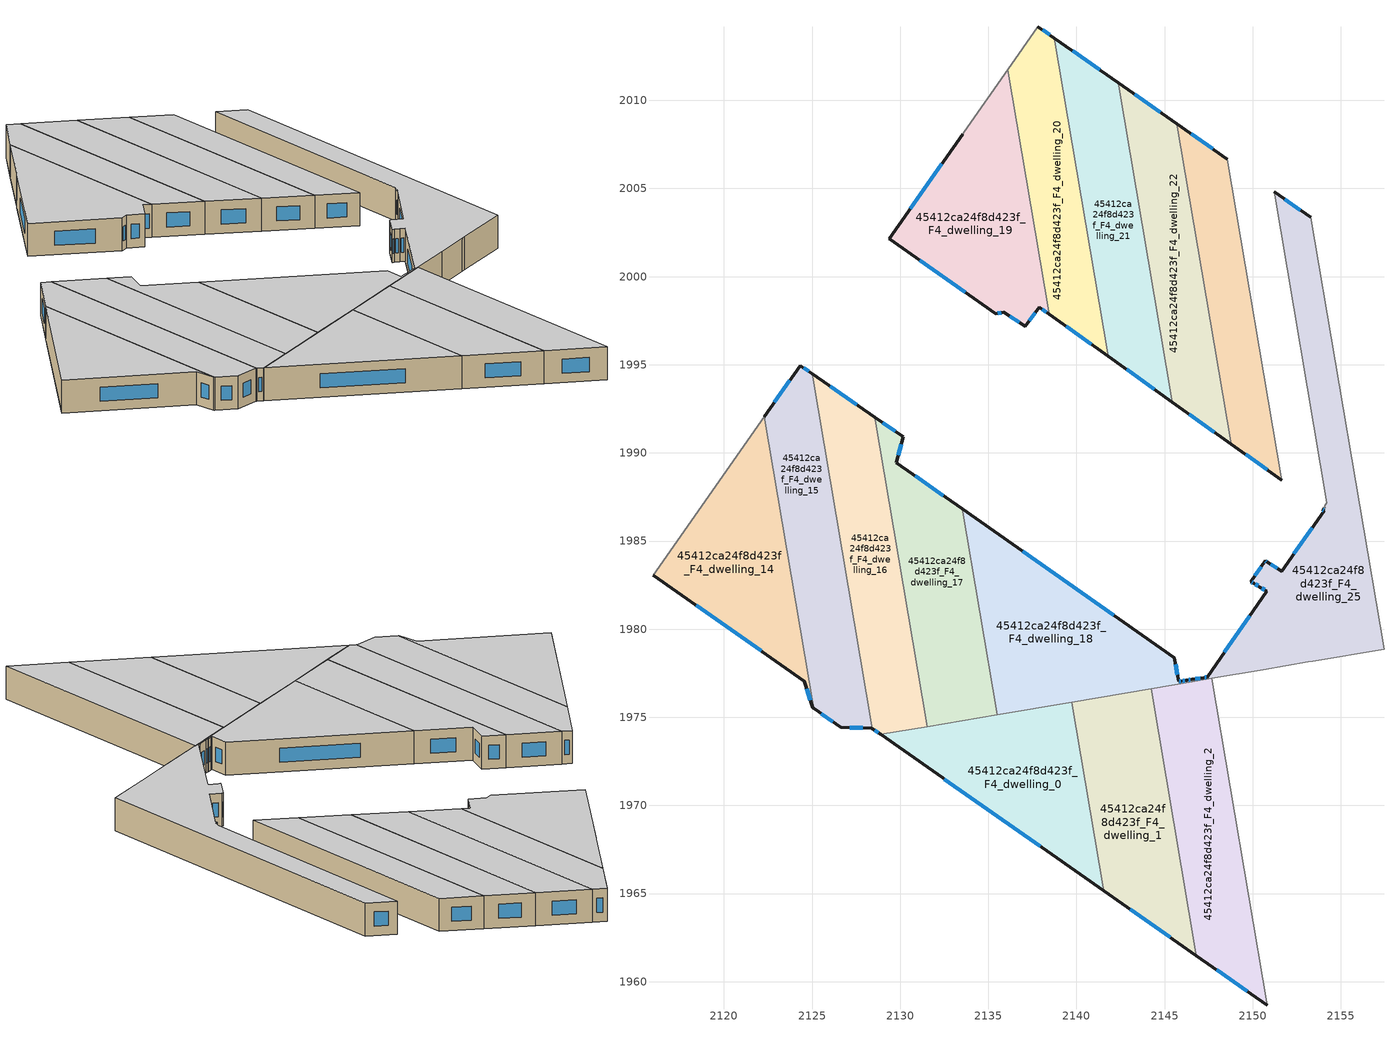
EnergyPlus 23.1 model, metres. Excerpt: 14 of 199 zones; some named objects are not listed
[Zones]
45412ca24f8d423f_F4_dwelling_0
 floor to 45412ca24f8d423f_F3_dwelling_0 (EU_floor_Construction): 2139.74,1975.87 2141.56,1965.15 2128.89,1974.02 z12
 wall outside (EU_wall_Construction): 2128.89,1974.02 2141.56,1965.15 z12:15
 wall to 45412ca24f8d423f_F4_dwelling_1 (EU_wall_Construction): 2141.56,1965.15 2139.74,1975.87 z12:15
 wall to 45412ca24f8d423f_F4_dwelling_18 (EU_wall_Construction): 2139.74,1975.87 2135.5,1975.15 z12:15
 wall to 45412ca24f8d423f_F4_dwelling_16 (EU_wall_Construction): 2131.55,1974.47 2128.89,1974.02 z12:15
 wall to 45412ca24f8d423f_F4_dwelling_17 (EU_wall_Construction): 2135.5,1975.14 2131.55,1974.47 z12:15
 window (EU_Window_Construction): 2132.51,1971.49 2137.94,1967.69 z12.86:14.14
 ceiling to 45412ca24f8d423f_F5_dwelling_0 (EU_floor_Construction): 2141.56,1965.15 2139.74,1975.87 2128.89,1974.02 z15
45412ca24f8d423f_F4_dwelling_1
 floor to 45412ca24f8d423f_F3_dwelling_1 (EU_floor_Construction): 2144.24,1976.63 2146.81,1961.47 2141.56,1965.15 2139.74,1975.87 z12
 wall outside (EU_wall_Construction): 2141.56,1965.15 2146.81,1961.47 z12:15
 wall to 45412ca24f8d423f_F4_dwelling_2 (EU_wall_Construction): 2146.81,1961.47 2144.24,1976.63 z12:15
 wall to 45412ca24f8d423f_F4_dwelling_18 (EU_wall_Construction): 2144.24,1976.63 2139.74,1975.87 z12:15
 window (EU_Window_Construction): 2143.06,1964.1 2145.31,1962.52 z12.86:14.14
 ceiling to 45412ca24f8d423f_F5_dwelling_1 (EU_floor_Construction): 2146.81,1961.47 2144.24,1976.63 2139.74,1975.87 2141.56,1965.15 z15
45412ca24f8d423f_F4_dwelling_14
 floor to 45412ca24f8d423f_F3_dwelling_14 (EU_floor_Construction): 2122.29,1992.06 2125.1,1975.5 2125.05,1975.53 2124.56,1977.06 2115.98,1983.07 z12
 wall outside (EU_wall_Construction): 2115.98,1983.07 2124.56,1977.06 2125.05,1975.53 2125.1,1975.5 z12:15
 wall adiabatic (EU_wall_Construction): 2122.29,1992.06 2115.98,1983.07 z12:15
 wall to 45412ca24f8d423f_F4_dwelling_15 (EU_wall_Construction): 2125.1,1975.5 2122.29,1992.06 z12:15
 window (EU_Window_Construction): 2124.7,1976.62 2124.91,1975.97 / 2118.43,1981.35 2122.11,1978.77 z12.86:14.14
 ceiling to 45412ca24f8d423f_F5_dwelling_14 (EU_floor_Construction): 2125.1,1975.5 2122.29,1992.06 2115.98,1983.07 2124.56,1977.06 2125.05,1975.53 z15
45412ca24f8d423f_F4_dwelling_15
 floor to 45412ca24f8d423f_F3_dwelling_15 (EU_floor_Construction): 2125.01,1994.48 2128.42,1974.35 2128.38,1974.38 2126.62,1974.43 2125.1,1975.5 2122.29,1992.06 2124.32,1994.96 z12
 wall outside (EU_wall_Construction): 2125.01,1994.48 2124.32,1994.96 2122.29,1992.06 / 2125.1,1975.5 2126.62,1974.43 2128.38,1974.38 2128.42,1974.35 z12:15
 wall to 45412ca24f8d423f_F4_dwelling_16 (EU_wall_Construction): 2128.42,1974.35 2125.01,1994.48 z12:15
 window (EU_Window_Construction): 2123.74,1994.13 2122.87,1992.89 / 2124.81,1994.62 2124.52,1994.82 / 2127.13,1974.42 2127.88,1974.4 / 2125.53,1975.19 2126.19,1974.74 z12.86:14.14
 ceiling to 45412ca24f8d423f_F5_dwelling_15 (EU_floor_Construction): 2128.42,1974.35 2125.01,1994.48 2124.32,1994.96 2122.29,1992.06 2125.1,1975.5 2126.62,1974.43 2128.38,1974.38 z15
45412ca24f8d423f_F4_dwelling_16
 floor to 45412ca24f8d423f_F3_dwelling_16 (EU_floor_Construction): 2128.57,1992.03 2131.55,1974.47 2128.89,1974.02 2128.42,1974.35 2125.01,1994.48 z12
 wall outside (EU_wall_Construction): 2128.57,1992.03 2125.01,1994.48 / 2128.42,1974.35 2128.89,1974.02 z12:15
 wall to 45412ca24f8d423f_F4_dwelling_17 (EU_wall_Construction): 2131.55,1974.47 2128.57,1992.03 z12:15
 window (EU_Window_Construction): 2127.55,1992.73 2126.02,1993.78 / 2128.56,1974.26 2128.76,1974.12 z12.86:14.14
 ceiling to 45412ca24f8d423f_F5_dwelling_16 (EU_floor_Construction): 2131.55,1974.47 2128.57,1992.03 2125.01,1994.48 2128.42,1974.35 2128.89,1974.02 z15
45412ca24f8d423f_F4_dwelling_17
 floor to 45412ca24f8d423f_F3_dwelling_17 (EU_floor_Construction): 2130.17,1990.92 2129.77,1989.44 2133.52,1986.82 2135.5,1975.14 2131.55,1974.47 2128.57,1992.03 z12
 wall outside (EU_wall_Construction): 2133.52,1986.82 2129.77,1989.44 2130.17,1990.92 2128.57,1992.03 z12:15
 wall to 45412ca24f8d423f_F4_dwelling_18 (EU_wall_Construction): 2135.5,1975.14 2133.52,1986.82 z12:15
 window (EU_Window_Construction): 2129.89,1989.86 2130.06,1990.5 / 2132.45,1987.57 2130.84,1988.69 / 2129.71,1991.24 2129.03,1991.71 z12.86:14.14
 ceiling to 45412ca24f8d423f_F5_dwelling_17 (EU_floor_Construction): 2135.5,1975.14 2133.52,1986.82 2129.77,1989.44 2130.17,1990.92 2128.57,1992.03 2131.55,1974.47 z15
45412ca24f8d423f_F4_dwelling_18
 floor to 45412ca24f8d423f_F3_dwelling_18 (EU_floor_Construction): 2145.56,1978.38 2145.8,1977.04 2145.95,1977.06 2146.25,1977.1 2146.29,1977.11 2146.54,1977.15 2146.57,1977.02 2135.5,1975.14 2133.52,1986.82 z12
 wall outside (EU_wall_Construction): 2146.54,1977.15 2146.29,1977.11 2146.25,1977.1 2146.21,1977.1 2145.95,1977.06 2145.8,1977.04 2145.56,1978.38 2133.52,1986.82 z12:15
 wall to 45412ca24f8d423f_F4_dwelling_25 (EU_wall_Construction): 2146.57,1977.02 2146.54,1977.15 z12:15
 wall to 45412ca24f8d423f_F4_dwelling_2 (EU_wall_Construction): 2144.24,1976.63 2146.56,1977.02 z12:15
 window (EU_Window_Construction): 2142.12,1980.79 2136.96,1984.41 / 2145.73,1977.42 2145.63,1977.99 / 2145.91,1977.05 2145.84,1977.04 / 2146.13,1977.09 2146.02,1977.07 / 2146.47,1977.14 2146.37,1977.12 z12.86:14.14
 ceiling to 45412ca24f8d423f_F5_dwelling_18 (EU_floor_Construction): 2146.57,1977.02 2146.54,1977.15 2146.29,1977.11 2146.25,1977.1 2145.95,1977.06 2145.8,1977.04 2145.56,1978.38 2133.52,1986.82 2135.5,1975.14 z15
45412ca24f8d423f_F4_dwelling_19
 floor to 45412ca24f8d423f_F3_dwelling_19 (EU_floor_Construction): 2136.1,2011.74 2138.45,1997.88 2137.89,1998.28 2137.09,1997.17 2135.88,1997.98 2135.42,1997.89 2129.37,2002.15 2133.54,2008.09 2133.63,2008.22 z12
 wall outside (EU_wall_Construction): 2133.54,2008.09 2129.37,2002.15 2135.42,1997.89 2135.88,1997.98 2137.09,1997.17 2137.89,1998.28 2138.45,1997.88 z12:15
 wall to 45412ca24f8d423f_F4_dwelling_20 (EU_wall_Construction): 2138.45,1997.88 2136.1,2011.74 z12:15
 wall adiabatic (EU_wall_Construction): 2136.1,2011.74 2133.63,2008.22 2133.54,2008.09 z12:15
 window (EU_Window_Construction): 2138.05,1998.16 2138.29,1997.99 / 2137.32,1997.49 2137.66,1997.96 / 2136.23,1997.75 2136.75,1997.4 / 2135.55,1997.92 2135.75,1997.95 / 2131.1,2000.93 2133.69,1999.11 / 2132.35,2006.39 2130.56,2003.84 z12.86:14.14
 ceiling to 45412ca24f8d423f_F5_dwelling_19 (EU_floor_Construction): 2138.45,1997.88 2136.1,2011.74 2133.63,2008.22 2133.54,2008.09 2129.37,2002.15 2135.42,1997.89 2135.88,1997.98 2137.09,1997.17 2137.89,1998.28 z15
45412ca24f8d423f_F4_dwelling_2
 floor to 45412ca24f8d423f_F3_dwelling_2 (EU_floor_Construction): 2147.69,1977.21 2150.84,1958.65 2146.81,1961.47 2144.24,1976.63 z12
 wall outside (EU_wall_Construction): 2146.81,1961.47 2150.84,1958.65 z12:15
 wall to 45412ca24f8d423f_F4_dwelling_3 (EU_wall_Construction): 2150.84,1958.65 2147.69,1977.21 z12:15
 wall to 45412ca24f8d423f_F4_dwelling_25 (EU_wall_Construction): 2147.69,1977.21 2146.71,1977.05 2146.64,1977.04 2146.57,1977.02 z12:15
 window (EU_Window_Construction): 2147.96,1960.67 2149.69,1959.46 z12.86:14.14
 ceiling to 45412ca24f8d423f_F5_dwelling_2 (EU_floor_Construction): 2150.84,1958.65 2147.69,1977.21 2144.24,1976.63 2146.81,1961.47 z15
45412ca24f8d423f_F4_dwelling_20
 floor to 45412ca24f8d423f_F3_dwelling_20 (EU_floor_Construction): 2138.75,2013.53 2141.81,1995.47 2138.45,1997.88 2136.1,2011.74 2137.82,2014.18 z12
 wall outside (EU_wall_Construction): 2138.75,2013.53 2137.82,2014.18 / 2138.45,1997.88 2141.81,1995.47 z12:15
 wall to 45412ca24f8d423f_F4_dwelling_21 (EU_wall_Construction): 2141.81,1995.47 2138.75,2013.53 z12:15
 wall adiabatic (EU_wall_Construction): 2137.82,2014.18 2136.1,2011.74 z12:15
 window (EU_Window_Construction): 2138.48,2013.72 2138.08,2014 / 2139.41,1997.19 2140.85,1996.16 z12.86:14.14
 ceiling to 45412ca24f8d423f_F5_dwelling_20 (EU_floor_Construction): 2141.81,1995.47 2138.75,2013.53 2137.82,2014.18 2136.1,2011.74 2138.45,1997.88 z15
45412ca24f8d423f_F4_dwelling_21
 floor to 45412ca24f8d423f_F3_dwelling_21 (EU_floor_Construction): 2142.37,2011 2145.44,1992.88 2141.81,1995.47 2138.75,2013.53 z12
 wall outside (EU_wall_Construction): 2141.81,1995.47 2145.44,1992.88 / 2142.37,2011 2138.75,2013.53 z12:15
 wall to 45412ca24f8d423f_F4_dwelling_22 (EU_wall_Construction): 2145.44,1992.88 2142.37,2011 z12:15
 window (EU_Window_Construction): 2142.85,1994.73 2144.41,1993.62 / 2141.33,2011.72 2139.78,2012.81 z12.86:14.14
 ceiling to 45412ca24f8d423f_F5_dwelling_21 (EU_floor_Construction): 2145.44,1992.88 2142.37,2011 2138.75,2013.53 2141.81,1995.47 z15
45412ca24f8d423f_F4_dwelling_22
 floor to 45412ca24f8d423f_F3_dwelling_22 (EU_floor_Construction): 2145.7,2008.67 2148.78,1990.5 2145.44,1992.88 2142.37,2011 z12
 wall outside (EU_wall_Construction): 2145.44,1992.88 2148.78,1990.5 / 2145.7,2008.67 2142.37,2011 z12:15
 wall to 45412ca24f8d423f_F4_dwelling_23 (EU_wall_Construction): 2148.78,1990.5 2145.7,2008.67 z12:15
 window (EU_Window_Construction): 2146.4,1992.2 2147.83,1991.18 / 2144.74,2009.34 2143.32,2010.34 z12.86:14.14
 ceiling to 45412ca24f8d423f_F5_dwelling_22 (EU_floor_Construction): 2148.78,1990.5 2145.7,2008.67 2142.37,2011 2145.44,1992.88 z15
45412ca24f8d423f_F4_dwelling_23
 floor to 45412ca24f8d423f_F3_dwelling_23 (EU_floor_Construction): 2148.56,2006.67 2151.65,1988.44 2148.78,1990.5 2145.7,2008.67 z12
 wall outside (EU_wall_Construction): 2148.78,1990.5 2151.65,1988.44 / 2148.56,2006.67 2145.7,2008.67 z12:15
 wall to 45412ca24f8d423f_F4_dwelling_24 (EU_wall_Construction): 2151.65,1988.44 2148.56,2006.67 z12:15
 window (EU_Window_Construction): 2149.6,1989.91 2150.83,1989.03 / 2147.74,2007.24 2146.51,2008.1 z12.86:14.14
 ceiling to 45412ca24f8d423f_F5_dwelling_23 (EU_floor_Construction): 2151.65,1988.44 2148.56,2006.67 2145.7,2008.67 2148.78,1990.5 z15
45412ca24f8d423f_F4_dwelling_25
 floor to 45412ca24f8d423f_F3_dwelling_25 (EU_floor_Construction): 2153.29,2003.36 2157.45,1978.87 2153.39,1978.18 2153.16,1978.14 2146.71,1977.05 2146.64,1977.04 2146.57,1977.02 2146.54,1977.15 2147.22,1977.25 2147.42,1977.28 2150.8,1982.16 2150.41,1982.39 2150.05,1982.6 2149.89,1982.69 2150.71,1983.87 2150.79,1983.82 2151.65,1983.29 2154.07,1986.72 2153.95,1986.8 2154.03,1986.93 2154.12,1986.87 2154.09,1987.01 2154.21,1987.18 2151.22,2004.81 z12
 wall outside (EU_wall_Construction): 2153.95,1986.8 2154.07,1986.72 2151.65,1983.29 2150.79,1983.82 2150.71,1983.87 2149.89,1982.69 2150.05,1982.6 2150.41,1982.39 2150.8,1982.16 2147.42,1977.28 2147.22,1977.25 2146.54,1977.15 / 2153.29,2003.36 2151.22,2004.81 z12:15
 wall to 45412ca24f8d423f_F4_dwelling_24 (EU_wall_Construction): 2151.22,2004.81 2154.21,1987.18 2154.09,1987.01 2154.12,1986.87 2154.03,1986.93 2153.95,1986.8 z12:15
 wall to 45412ca24f8d423f_F4_dwelling_26 (EU_wall_Construction): 2157.45,1978.87 2153.29,2003.36 z12:15
 wall to 45412ca24f8d423f_F4_dwelling_5 (EU_wall_Construction): 2153.16,1978.14 2153.39,1978.18 2157.45,1978.87 z12:15
 wall to 45412ca24f8d423f_F4_dwelling_3 (EU_wall_Construction): 2147.69,1977.21 2150.59,1977.71 z12:15
 wall to 45412ca24f8d423f_F4_dwelling_4 (EU_wall_Construction): 2150.59,1977.71 2153.16,1978.14 z12:15
 window (EU_Window_Construction): 2150.77,1983.84 2150.73,1983.86 / 2151.4,1983.45 2151.04,1983.67 / 2153.38,1985.74 2152.34,1984.27 / 2153.98,1986.78 2154.04,1986.74 / 2152.7,2003.78 2151.81,2004.4 / 2147.03,1977.22 2146.74,1977.18 / 2147.36,1977.27 2147.28,1977.26 / 2149.83,1980.76 2148.39,1978.68 / 2150.52,1982.32 2150.69,1982.22 / 2150.15,1982.54 2150.31,1982.45 / 2149.94,1982.67 2150,1982.63 / 2150.47,1983.54 2150.13,1983.03 z12.86:14.14
 ceiling to 45412ca24f8d423f_F5_dwelling_25 (EU_floor_Construction): 2157.45,1978.87 2153.29,2003.36 2151.22,2004.81 2154.21,1987.18 2154.09,1987.01 2154.12,1986.87 2154.03,1986.93 2153.95,1986.8 2154.07,1986.72 2151.65,1983.29 2150.79,1983.82 2150.71,1983.87 2149.89,1982.69 2150.05,1982.6 2150.41,1982.39 2150.8,1982.16 2147.42,1977.28 2147.22,1977.25 2146.54,1977.15 2146.57,1977.02 2146.64,1977.04 2146.71,1977.05 2153.16,1978.14 2153.39,1978.18 z15
[Building]
EU S2 Campaign: North Axis=0; Terrain=City; Solar Distribution=FullExterior
[Site:Location]
Helsinki-Vantaa.AP: Latitude=60.317; Longitude=24.963; Time Zone=2; Elevation=54.6
[SizingPeriod:WeatherFileDays]
AnnualSizingPeriod: Begin Month=1; Begin Day of Month=1; End Month=12; End Day of Month=31; Day of Week for Start Day=Monday; Use Weather File Daylight Saving Period=No; Use Weather File Rain and Snow Indicators=No
[MATERIAL]
EU_InternalMass_Material: Roughness=MediumRough; Thickness=0.1; Conductivity=1; Density=1800; Specific Heat=900; Thermal Absorptance=0.9; Solar Absorptance=0.7; Visible Absorptance=0.7
[MATERIAL:NOMASS] Roughness=MediumRough; Thermal Absorptance=0.9; Solar Absorptance=0.7; Visible Absorptance=0.7
Name | Thermal Resistance
EU_wall_NoMass | 1.10183
EU_floor_NoMass | 1.70606
[WINDOWMATERIAL:SIMPLEGLAZINGSYSTEM]
EU_Window_SimpleGlazing: UFactor=3.11035; Solar Heat Gain Coefficient=0.8; Visible Transmittance=0.8
[CONSTRUCTION]
EU_wall_Construction: EU_wall_NoMass
EU_floor_Construction: EU_floor_NoMass
EU_Window_Construction: EU_Window_SimpleGlazing
EU_InternalMass_Construction: EU_InternalMass_Material
[ZONE] Type=1; Multiplier=1; Ceiling Height=autocalculate; Floor Area=autocalculate; Part of Total Floor Area=Yes
Name | Volume
45412ca24f8d423f_F4_dwelling_0 | 179.444
45412ca24f8d423f_F4_dwelling_1 | 179.414
45412ca24f8d423f_F4_dwelling_14 | 179.454
45412ca24f8d423f_F4_dwelling_15 | 179.423
45412ca24f8d423f_F4_dwelling_16 | 179.431
45412ca24f8d423f_F4_dwelling_17 | 172.485
45412ca24f8d423f_F4_dwelling_18 | 209.698
45412ca24f8d423f_F4_dwelling_19 | 194.071
45412ca24f8d423f_F4_dwelling_2 | 179.448
45412ca24f8d423f_F4_dwelling_20 | 146.573
45412ca24f8d423f_F4_dwelling_21 | 173.115
45412ca24f8d423f_F4_dwelling_22 | 159.651
45412ca24f8d423f_F4_dwelling_23 | 137.774
45412ca24f8d423f_F4_dwelling_25 | 252.751
[INTERNALMASS] Construction=EU_InternalMass_Construction
Name | Zone or ZoneList | Surface Area
45412ca24f8d423f_F4_dwelling_0_EU_InternalMass | 45412ca24f8d423f_F4_dwelling_0 | 59.815
45412ca24f8d423f_F4_dwelling_1_EU_InternalMass | 45412ca24f8d423f_F4_dwelling_1 | 59.8046
45412ca24f8d423f_F4_dwelling_2_EU_InternalMass | 45412ca24f8d423f_F4_dwelling_2 | 59.8162
45412ca24f8d423f_F4_dwelling_14_EU_InternalMass | 45412ca24f8d423f_F4_dwelling_14 | 59.8179
45412ca24f8d423f_F4_dwelling_15_EU_InternalMass | 45412ca24f8d423f_F4_dwelling_15 | 59.8073
45412ca24f8d423f_F4_dwelling_16_EU_InternalMass | 45412ca24f8d423f_F4_dwelling_16 | 59.8101
45412ca24f8d423f_F4_dwelling_17_EU_InternalMass | 45412ca24f8d423f_F4_dwelling_17 | 57.4948
45412ca24f8d423f_F4_dwelling_18_EU_InternalMass | 45412ca24f8d423f_F4_dwelling_18 | 69.896
45412ca24f8d423f_F4_dwelling_19_EU_InternalMass | 45412ca24f8d423f_F4_dwelling_19 | 64.6905
45412ca24f8d423f_F4_dwelling_20_EU_InternalMass | 45412ca24f8d423f_F4_dwelling_20 | 48.8577
45412ca24f8d423f_F4_dwelling_21_EU_InternalMass | 45412ca24f8d423f_F4_dwelling_21 | 57.705
45412ca24f8d423f_F4_dwelling_22_EU_InternalMass | 45412ca24f8d423f_F4_dwelling_22 | 53.2168
45412ca24f8d423f_F4_dwelling_23_EU_InternalMass | 45412ca24f8d423f_F4_dwelling_23 | 45.9246
45412ca24f8d423f_F4_dwelling_25_EU_InternalMass | 45412ca24f8d423f_F4_dwelling_25 | 84.2487
[OTHEREQUIPMENT] Fuel Type=Electricity; Design Level Calculation Method=Watts/Area; Power per Zone Floor Area=1; Fraction Latent=0; Fraction Radiant=0; Fraction Lost=0; Carbon Dioxide Generation Rate=0; EndUse Subcategory=EU_Step8_InternalGains
Name | Zone or ZoneList or Space or SpaceList | Schedule
EU_Step8_InternalGain_45412ca24f8d423f_F4_dwelling_0_f000 | 45412ca24f8d423f_F4_dwelling_0 | EU_Step8_GainSchedule_45412ca24f8d423f_F4_dwelling_0_f000
EU_Step8_InternalGain_45412ca24f8d423f_F4_dwelling_1_f000 | 45412ca24f8d423f_F4_dwelling_1 | EU_Step8_GainSchedule_45412ca24f8d423f_F4_dwelling_1_f000
EU_Step8_InternalGain_45412ca24f8d423f_F4_dwelling_2_f000 | 45412ca24f8d423f_F4_dwelling_2 | EU_Step8_GainSchedule_45412ca24f8d423f_F4_dwelling_2_f000
EU_Step8_InternalGain_45412ca24f8d423f_F4_dwelling_14_f000 | 45412ca24f8d423f_F4_dwelling_14 | EU_Step8_GainSchedule_45412ca24f8d423f_F4_dwelling_14_f000
EU_Step8_InternalGain_45412ca24f8d423f_F4_dwelling_15_f000 | 45412ca24f8d423f_F4_dwelling_15 | EU_Step8_GainSchedule_45412ca24f8d423f_F4_dwelling_15_f000
EU_Step8_InternalGain_45412ca24f8d423f_F4_dwelling_16_f000 | 45412ca24f8d423f_F4_dwelling_16 | EU_Step8_GainSchedule_45412ca24f8d423f_F4_dwelling_16_f000
EU_Step8_InternalGain_45412ca24f8d423f_F4_dwelling_17_f000 | 45412ca24f8d423f_F4_dwelling_17 | EU_Step8_GainSchedule_45412ca24f8d423f_F4_dwelling_17_f000
EU_Step8_InternalGain_45412ca24f8d423f_F4_dwelling_18_f000 | 45412ca24f8d423f_F4_dwelling_18 | EU_Step8_GainSchedule_45412ca24f8d423f_F4_dwelling_18_f000
EU_Step8_InternalGain_45412ca24f8d423f_F4_dwelling_19_f000 | 45412ca24f8d423f_F4_dwelling_19 | EU_Step8_GainSchedule_45412ca24f8d423f_F4_dwelling_19_f000
EU_Step8_InternalGain_45412ca24f8d423f_F4_dwelling_20_f000 | 45412ca24f8d423f_F4_dwelling_20 | EU_Step8_GainSchedule_45412ca24f8d423f_F4_dwelling_20_f000
EU_Step8_InternalGain_45412ca24f8d423f_F4_dwelling_21_f000 | 45412ca24f8d423f_F4_dwelling_21 | EU_Step8_GainSchedule_45412ca24f8d423f_F4_dwelling_21_f000
EU_Step8_InternalGain_45412ca24f8d423f_F4_dwelling_22_f000 | 45412ca24f8d423f_F4_dwelling_22 | EU_Step8_GainSchedule_45412ca24f8d423f_F4_dwelling_22_f000
EU_Step8_InternalGain_45412ca24f8d423f_F4_dwelling_23_f000 | 45412ca24f8d423f_F4_dwelling_23 | EU_Step8_GainSchedule_45412ca24f8d423f_F4_dwelling_23_f000
EU_Step8_InternalGain_45412ca24f8d423f_F4_dwelling_25_f000 | 45412ca24f8d423f_F4_dwelling_25 | EU_Step8_GainSchedule_45412ca24f8d423f_F4_dwelling_25_f000
[ZONEVENTILATION:DESIGNFLOWRATE] Schedule=EU_AlwaysOn; Design Flow Rate Calculation Method=AirChanges/Hour; Air Changes per Hour=0.756316; Ventilation Type=Natural; Fan Pressure Rise=0; Fan Total Efficiency=1; Constant Term Coefficient=1; Temperature Term Coefficient=0; Velocity Term Coefficient=0; Velocity Squared Term Coefficient=0; Minimum Indoor Temperature=-100; Maximum Indoor Temperature=100; Delta Temperature=-100; Minimum Outdoor Temperature=-100; Maximum Outdoor Temperature=100; Maximum Wind Speed=40
Name | Zone or ZoneList or Space or SpaceList
EU_ConstantAir_45412ca24f8d423f_F4_dwelling_0 | 45412ca24f8d423f_F4_dwelling_0
EU_ConstantAir_45412ca24f8d423f_F4_dwelling_1 | 45412ca24f8d423f_F4_dwelling_1
EU_ConstantAir_45412ca24f8d423f_F4_dwelling_2 | 45412ca24f8d423f_F4_dwelling_2
EU_ConstantAir_45412ca24f8d423f_F4_dwelling_14 | 45412ca24f8d423f_F4_dwelling_14
EU_ConstantAir_45412ca24f8d423f_F4_dwelling_15 | 45412ca24f8d423f_F4_dwelling_15
EU_ConstantAir_45412ca24f8d423f_F4_dwelling_16 | 45412ca24f8d423f_F4_dwelling_16
EU_ConstantAir_45412ca24f8d423f_F4_dwelling_17 | 45412ca24f8d423f_F4_dwelling_17
EU_ConstantAir_45412ca24f8d423f_F4_dwelling_18 | 45412ca24f8d423f_F4_dwelling_18
EU_ConstantAir_45412ca24f8d423f_F4_dwelling_19 | 45412ca24f8d423f_F4_dwelling_19
EU_ConstantAir_45412ca24f8d423f_F4_dwelling_20 | 45412ca24f8d423f_F4_dwelling_20
EU_ConstantAir_45412ca24f8d423f_F4_dwelling_21 | 45412ca24f8d423f_F4_dwelling_21
EU_ConstantAir_45412ca24f8d423f_F4_dwelling_22 | 45412ca24f8d423f_F4_dwelling_22
EU_ConstantAir_45412ca24f8d423f_F4_dwelling_23 | 45412ca24f8d423f_F4_dwelling_23
EU_ConstantAir_45412ca24f8d423f_F4_dwelling_25 | 45412ca24f8d423f_F4_dwelling_25
[HVACTEMPLATE:ZONE:IDEALLOADSAIRSYSTEM] System Availability Schedule=EU_AlwaysOn; Maximum Heating Supply Air Temperature=50; Minimum Cooling Supply Air Temperature=13; Maximum Heating Supply Air Humidity Ratio=0.0156; Minimum Cooling Supply Air Humidity Ratio=0.0077; Heating Limit=NoLimit; Cooling Limit=NoLimit; Heating Availability Schedule=EU_AlwaysOn; Cooling Availability Schedule=EU_CoolingOff; Dehumidification Control Type=ConstantSensibleHeatRatio; Cooling Sensible Heat Ratio=0.7; Dehumidification Setpoint=60; Humidification Control Type=None; Humidification Setpoint=30; Outdoor Air Method=None; Outdoor Air Flow Rate per Person=0.00944; Outdoor Air Flow Rate per Zone Floor Area=0; Outdoor Air Flow Rate per Zone=0; Demand Controlled Ventilation Type=None; Outdoor Air Economizer Type=NoEconomizer; Heat Recovery Type=None; Sensible Heat Recovery Effectiveness=0.7; Latent Heat Recovery Effectiveness=0.65
Name | Template Thermostat
45412ca24f8d423f_F4_dwelling_0 | EU_HeatOnly_45412ca24f8d423f_F4_dwelling_0
45412ca24f8d423f_F4_dwelling_1 | EU_HeatOnly_45412ca24f8d423f_F4_dwelling_1
45412ca24f8d423f_F4_dwelling_2 | EU_HeatOnly_45412ca24f8d423f_F4_dwelling_2
45412ca24f8d423f_F4_dwelling_14 | EU_HeatOnly_45412ca24f8d423f_F4_dwelling_14
45412ca24f8d423f_F4_dwelling_15 | EU_HeatOnly_45412ca24f8d423f_F4_dwelling_15
45412ca24f8d423f_F4_dwelling_16 | EU_HeatOnly_45412ca24f8d423f_F4_dwelling_16
45412ca24f8d423f_F4_dwelling_17 | EU_HeatOnly_45412ca24f8d423f_F4_dwelling_17
45412ca24f8d423f_F4_dwelling_18 | EU_HeatOnly_45412ca24f8d423f_F4_dwelling_18
45412ca24f8d423f_F4_dwelling_19 | EU_HeatOnly_45412ca24f8d423f_F4_dwelling_19
45412ca24f8d423f_F4_dwelling_20 | EU_HeatOnly_45412ca24f8d423f_F4_dwelling_20
45412ca24f8d423f_F4_dwelling_21 | EU_HeatOnly_45412ca24f8d423f_F4_dwelling_21
45412ca24f8d423f_F4_dwelling_22 | EU_HeatOnly_45412ca24f8d423f_F4_dwelling_22
45412ca24f8d423f_F4_dwelling_23 | EU_HeatOnly_45412ca24f8d423f_F4_dwelling_23
45412ca24f8d423f_F4_dwelling_25 | EU_HeatOnly_45412ca24f8d423f_F4_dwelling_25
[SIZING:ZONE] Zone Cooling Design Supply Air Temperature Input Method=SupplyAirTemperature; Zone Cooling Design Supply Air Temperature=13; Zone Heating Design Supply Air Temperature Input Method=SupplyAirTemperature; Zone Heating Design Supply Air Temperature=50; Zone Cooling Design Supply Air Humidity Ratio=0.008; Zone Heating Design Supply Air Humidity Ratio=0.008; Cooling Design Air Flow Method=DesignDay; Cooling Design Air Flow Rate=0; Cooling Minimum Air Flow per Zone Floor Area=0.000762; Cooling Minimum Air Flow=0; Cooling Minimum Air Flow Fraction=0.2; Heating Design Air Flow Method=DesignDay; Heating Design Air Flow Rate=0; Heating Maximum Air Flow per Zone Floor Area=0.002032; Heating Maximum Air Flow=0.141576; Heating Maximum Air Flow Fraction=0.3; Account for Dedicated Outdoor Air System=No; Dedicated Outdoor Air System Control Strategy=NeutralSupplyAir; Dedicated Outdoor Air Low Setpoint Temperature for Design=autosize; Dedicated Outdoor Air High Setpoint Temperature for Design=autosize; Zone Load Sizing Method=Sensible Load Only No Latent Load; Zone Latent Cooling Design Supply Air Humidity Ratio Input Method=HumidityRatioDifference; Zone Cooling Design Supply Air Humidity Ratio Difference=0.005; Zone Latent Heating Design Supply Air Humidity Ratio Input Method=HumidityRatioDifference; Zone Humidification Design Supply Air Humidity Ratio Difference=0.005
45412ca24f8d423f_F4_dwelling_0; 45412ca24f8d423f_F4_dwelling_1; 45412ca24f8d423f_F4_dwelling_2; 45412ca24f8d423f_F4_dwelling_14; 45412ca24f8d423f_F4_dwelling_15; 45412ca24f8d423f_F4_dwelling_16; 45412ca24f8d423f_F4_dwelling_17; 45412ca24f8d423f_F4_dwelling_18; 45412ca24f8d423f_F4_dwelling_19; 45412ca24f8d423f_F4_dwelling_20; 45412ca24f8d423f_F4_dwelling_21; 45412ca24f8d423f_F4_dwelling_22; 45412ca24f8d423f_F4_dwelling_23; 45412ca24f8d423f_F4_dwelling_25
[SCHEDULE:CONSTANT]
Name | Hourly Value
EU_AlwaysOn | 1
EU_CoolingOff | 0
[SCHEDULE:FILE] Column Number=1; Rows to Skip at Top=0; Number of Hours of Data=8760; Column Separator=Comma; Interpolate to Timestep=No; Minutes per Item=60; Adjust Schedule for Daylight Savings=Yes
Name | File
EU_Step8_GainSchedule_45412ca24f8d423f_F4_dwelling_0_f000 | ../../schedules/45412ca24f8d423f/45412ca24f8d423f_F4_dwelling_0_f000_gain.csv
EU_Step8_GainSchedule_45412ca24f8d423f_F4_dwelling_1_f000 | ../../schedules/45412ca24f8d423f/45412ca24f8d423f_F4_dwelling_1_f000_gain.csv
EU_Step8_GainSchedule_45412ca24f8d423f_F4_dwelling_2_f000 | ../../schedules/45412ca24f8d423f/45412ca24f8d423f_F4_dwelling_2_f000_gain.csv
EU_Step8_GainSchedule_45412ca24f8d423f_F4_dwelling_14_f000 | ../../schedules/45412ca24f8d423f/45412ca24f8d423f_F4_dwelling_14_f000_gain.csv
EU_Step8_GainSchedule_45412ca24f8d423f_F4_dwelling_15_f000 | ../../schedules/45412ca24f8d423f/45412ca24f8d423f_F4_dwelling_15_f000_gain.csv
EU_Step8_GainSchedule_45412ca24f8d423f_F4_dwelling_16_f000 | ../../schedules/45412ca24f8d423f/45412ca24f8d423f_F4_dwelling_16_f000_gain.csv
EU_Step8_GainSchedule_45412ca24f8d423f_F4_dwelling_17_f000 | ../../schedules/45412ca24f8d423f/45412ca24f8d423f_F4_dwelling_17_f000_gain.csv
EU_Step8_GainSchedule_45412ca24f8d423f_F4_dwelling_18_f000 | ../../schedules/45412ca24f8d423f/45412ca24f8d423f_F4_dwelling_18_f000_gain.csv
EU_Step8_GainSchedule_45412ca24f8d423f_F4_dwelling_19_f000 | ../../schedules/45412ca24f8d423f/45412ca24f8d423f_F4_dwelling_19_f000_gain.csv
EU_Step8_GainSchedule_45412ca24f8d423f_F4_dwelling_20_f000 | ../../schedules/45412ca24f8d423f/45412ca24f8d423f_F4_dwelling_20_f000_gain.csv
EU_Step8_GainSchedule_45412ca24f8d423f_F4_dwelling_21_f000 | ../../schedules/45412ca24f8d423f/45412ca24f8d423f_F4_dwelling_21_f000_gain.csv
EU_Step8_GainSchedule_45412ca24f8d423f_F4_dwelling_22_f000 | ../../schedules/45412ca24f8d423f/45412ca24f8d423f_F4_dwelling_22_f000_gain.csv
EU_Step8_GainSchedule_45412ca24f8d423f_F4_dwelling_23_f000 | ../../schedules/45412ca24f8d423f/45412ca24f8d423f_F4_dwelling_23_f000_gain.csv
EU_Step8_GainSchedule_45412ca24f8d423f_F4_dwelling_25_f000 | ../../schedules/45412ca24f8d423f/45412ca24f8d423f_F4_dwelling_25_f000_gain.csv
